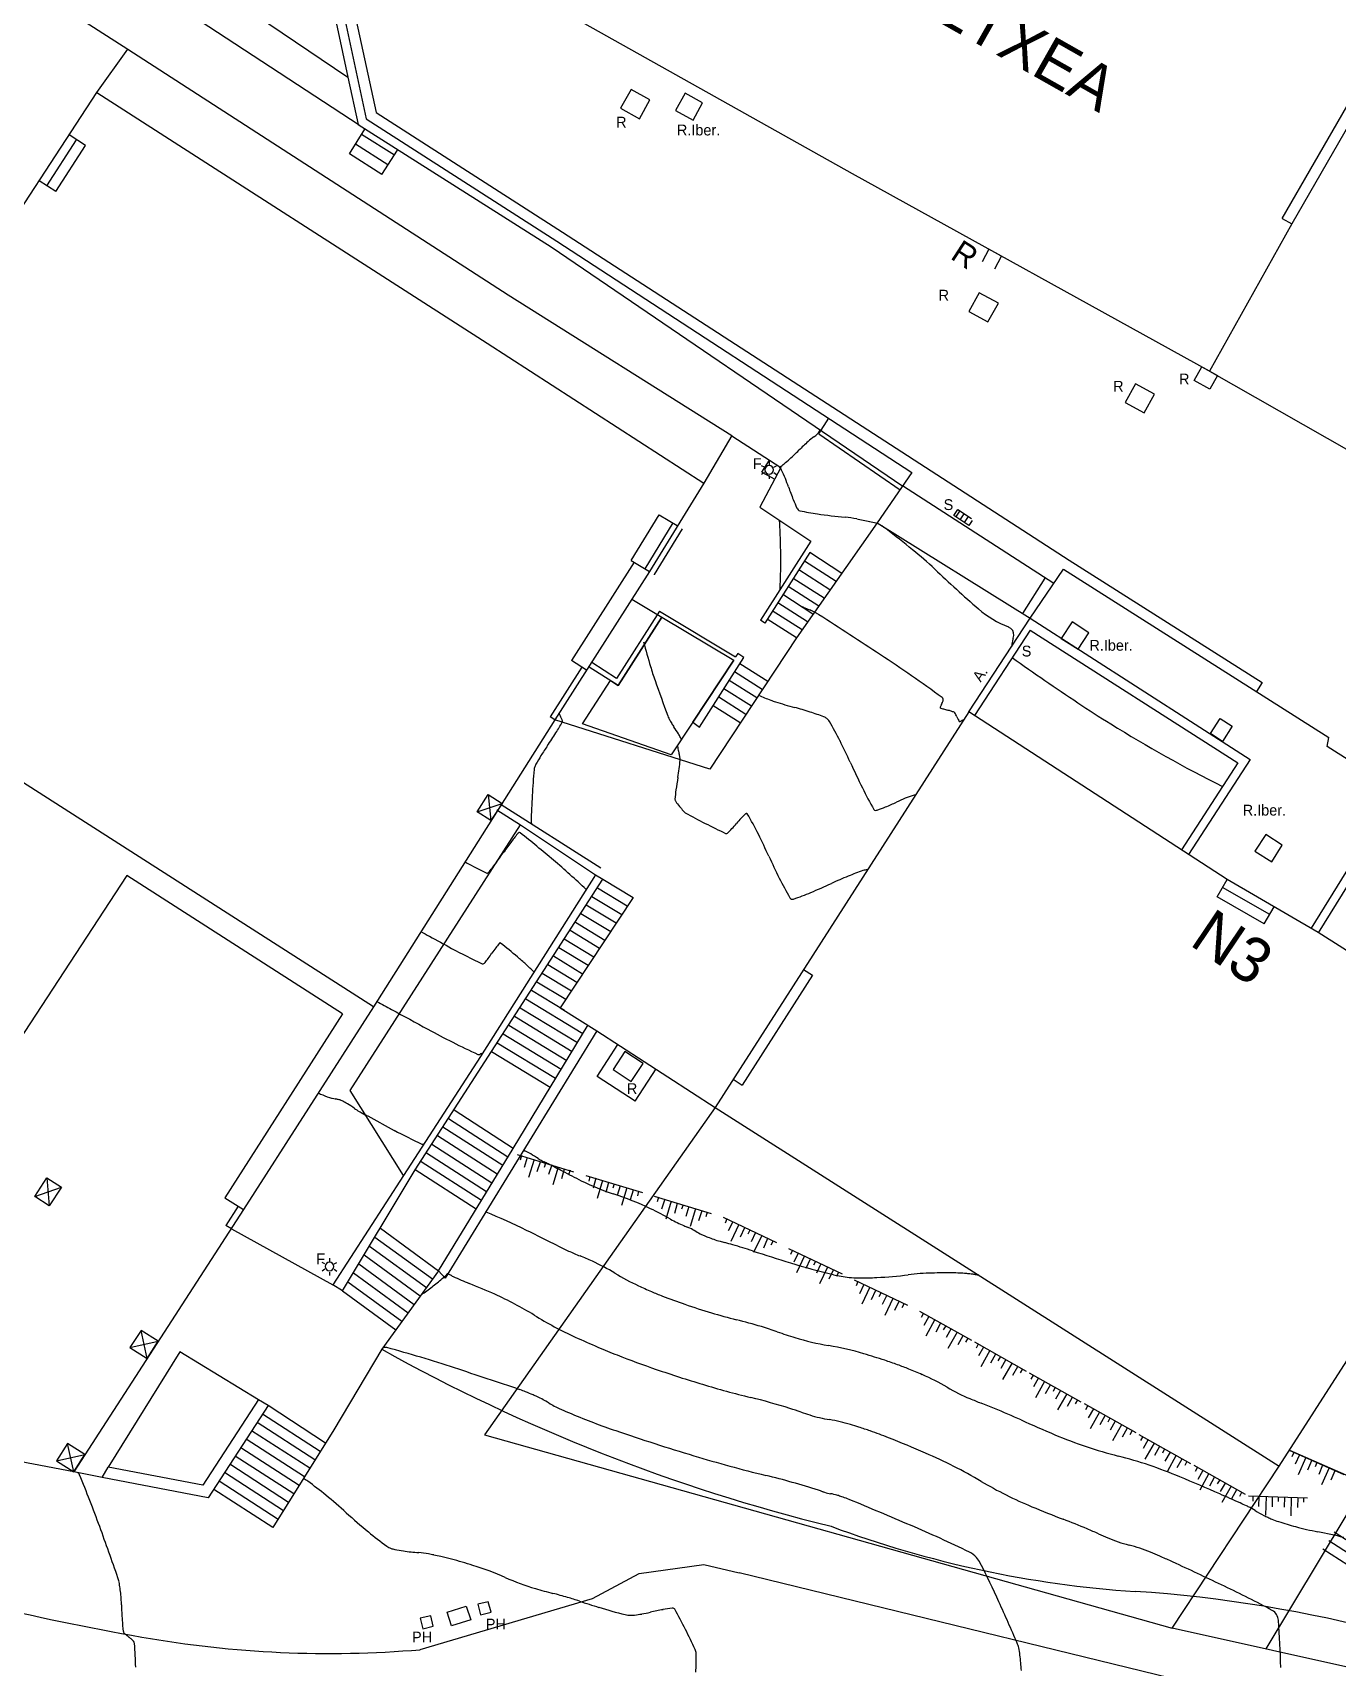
# Model space of a CAD drawing. Extents: x 0 to 560514, y 0 to 4788038.
# Drawn here: x 560227.1 to 560263.35, y 4787840.31 to 4787885.74 of the extents above; entities that cross this region are included whole.
import ezdxf

# ---------------------------------------------------------------- set-up
doc = ezdxf.new("R2010")
doc.units = 0
doc.layers.add('Nivel 7', color=7, linetype='Continuous')

msp = doc.modelspace()

# ---------------------------------------------------------------- linework, layer by layer
at = {"layer": 'Nivel 7'}
for p, q in [((560234.77, 4787889.57), (560235.86, 4787884.5)), ((560235.02, 4787889.63), (560236.37, 4787883.34)), ((560235.31, 4787889.69), (560236.64, 4787883.52)), ((560228.19, 4787888.41), (560236.17, 4787883.17)), ((560230.53, 4787888.1), (560235.86, 4787884.5)), ((560249.88, 4787881.81), (560239.47, 4787887.65)), ((560226.43, 4787887.41), (560229.74, 4787885.28)), ((560228.88, 4787884.07), (560229.74, 4787885.28)), ((560229.74, 4787885.28), (560240.31, 4787878.45)), ((560235.86, 4787884.5), (560236.14, 4787883.18)), ((560243.73, 4787884.16), (560243.43, 4787883.64)), ((560244.25, 4787883.87), (560243.73, 4787884.16)), ((560245.23, 4787884.05), (560244.96, 4787883.57)), ((560245.71, 4787883.79), (560245.23, 4787884.05)), ((560236.64, 4787883.52), (560241.82, 4787880.19)), ((560243.43, 4787883.64), (560243.96, 4787883.34)), ((560243.96, 4787883.34), (560244.25, 4787883.87)), ((560244.96, 4787883.57), (560245.45, 4787883.3)), ((560245.45, 4787883.3), (560245.71, 4787883.79)), ((560261.82, 4787880.57), (560263.61, 4787883.68)), ((560263.87, 4787883.53), (560262.08, 4787880.42)), ((560236.14, 4787883.18), (560241.51, 4787879.78)), ((560236.37, 4787883.34), (560241.66, 4787879.94)), ((560227.49, 4787881.48), (560228.32, 4787882.76)), ((560228.57, 4787882.6), (560228.11, 4787882.9)), ((560235.9, 4787882.37), (560236.33, 4787883.05)), ((560236.97, 4787882.06), (560236.07, 4787882.64)), ((560237.15, 4787882.33), (560236.24, 4787882.91)), ((560227.74, 4787881.32), (560228.57, 4787882.6)), ((560236.8, 4787881.79), (560235.9, 4787882.37)), ((560236.8, 4787881.79), (560237.24, 4787882.47)), ((560259.8, 4787876.33), (560249.88, 4787881.81)), ((560227.74, 4787881.32), (560227.28, 4787881.62)), ((560262.08, 4787880.42), (560259.8, 4787876.33)), ((560261.82, 4787880.57), (560262.08, 4787880.42)), ((560241.66, 4787879.94), (560251.53, 4787873.51)), ((560241.82, 4787880.19), (560255.9, 4787871.08)), ((560241.51, 4787879.78), (560251.28, 4787873.13)), ((560253.67, 4787879.72), (560253.48, 4787879.37)), ((560254.02, 4787879.52), (560253.67, 4787879.72)), ((560253.83, 4787879.17), (560254.02, 4787879.52)), ((560240.31, 4787878.45), (560246.53, 4787874.54)), ((560253.4, 4787878.51), (560253.11, 4787877.99)), ((560253.93, 4787878.22), (560253.4, 4787878.51)), ((560253.64, 4787877.7), (560253.93, 4787878.22)), ((560253.11, 4787877.99), (560253.64, 4787877.7)), ((560259.37, 4787876.07), (560259.58, 4787876.45)), ((560259.58, 4787876.45), (560260.02, 4787876.21)), ((560259.8, 4787876.33), (560268.8, 4787871.2)), ((560257.74, 4787875.98), (560257.45, 4787875.46)), ((560258.27, 4787875.69), (560257.74, 4787875.98)), ((560259.81, 4787875.83), (560259.37, 4787876.07)), ((560260.02, 4787876.21), (560259.81, 4787875.83)), ((560257.45, 4787875.46), (560257.98, 4787875.17)), ((560257.98, 4787875.17), (560258.27, 4787875.69)), ((560248.94, 4787874.59), (560249.22, 4787875.02)), ((560246.53, 4787874.54), (560245.75, 4787873.22)), ((560246.53, 4787874.53), (560247.89, 4787873.65)), ((560248.94, 4787874.59), (560251.2, 4787873.03)), ((560247.89, 4787873.65), (560247.3, 4787872.55)), ((560247.43, 4787873.66), (560247.35, 4787873.7)), ((560247.36, 4787873.52), (560247.57, 4787873.86)), ((560247.36, 4787873.52), (560247.72, 4787873.33)), ((560247.56, 4787873.82), (560247.56, 4787873.73)), ((560247.69, 4787873.66), (560247.77, 4787873.7)), ((560247.43, 4787873.51), (560247.35, 4787873.46)), ((560247.56, 4787873.43), (560247.56, 4787873.34)), ((560247.69, 4787873.51), (560247.77, 4787873.46)), ((560251.53, 4787873.51), (560250.56, 4787872.11)), ((560255.47, 4787870.43), (560251.27, 4787873.14)), ((560243.73, 4787871.07), (560244.51, 4787872.34)), ((560244.51, 4787872.34), (560245.01, 4787872.04)), ((560247.3, 4787872.55), (560248.72, 4787871.6)), ((560252.69, 4787872.32), (560252.8, 4787872.48)), ((560253.11, 4787872.04), (560252.69, 4787872.32)), ((560252.75, 4787872.27), (560252.86, 4787872.44)), ((560252.8, 4787872.48), (560253.18, 4787872.23)), ((560252.87, 4787872.2), (560252.98, 4787872.36)), ((560252.99, 4787872.12), (560253.1, 4787872.29)), ((560253.2, 4787872.18), (560253.11, 4787872.04)), ((560245.15, 4787871.95), (560244.37, 4787870.68)), ((560250.56, 4787872.11), (560248.32, 4787868.92)), ((560250.53, 4787872.1), (560250.54, 4787872.1)), ((560250.54, 4787872.1), (560250.54, 4787872.1)), ((560250.57, 4787872.11), (560250.56, 4787872.11)), ((560250.56, 4787872.11), (560254.81, 4787869.46)), ((560248.72, 4787871.6), (560247.32, 4787869.41)), ((560248.69, 4787871.29), (560247.44, 4787869.33)), ((560249.58, 4787870.71), (560248.69, 4787871.29)), ((560243.81, 4787871.02), (560242.07, 4787868.29)), ((560243.73, 4787871.07), (560244.24, 4787870.76)), ((560243.86, 4787871), (560243.86, 4787871)), ((560243.86, 4787871), (560243.86, 4787871)), ((560243.86, 4787871), (560243.86, 4787871)), ((560243.86, 4787871), (560243.86, 4787871)), ((560243.86, 4787871), (560243.86, 4787871)), ((560243.86, 4787871), (560243.86, 4787871)), ((560243.86, 4787871), (560243.86, 4787871)), ((560243.86, 4787871), (560243.86, 4787871)), ((560243.86, 4787871), (560243.86, 4787871)), ((560243.86, 4787871), (560243.86, 4787871)), ((560249.25, 4787870.25), (560248.39, 4787870.81)), ((560249.42, 4787870.48), (560248.54, 4787871.05)), ((560254.81, 4787869.46), (560255.74, 4787870.83)), ((560255.74, 4787870.83), (560263.11, 4787866.15)), ((560255.9, 4787871.08), (560261.26, 4787867.68)), ((560244.37, 4787870.68), (560244.37, 4787870.67)), ((560248.94, 4787869.8), (560248.09, 4787870.34)), ((560249.09, 4787870.02), (560248.23, 4787870.57)), ((560255.22, 4787870.58), (560254.6, 4787869.59)), ((560243.75, 4787869.99), (560244.58, 4787869.49)), ((560248.63, 4787869.36), (560247.8, 4787869.89)), ((560248.78, 4787869.58), (560247.94, 4787870.12)), ((560236.57, 4787858.66), (560219.57, 4787869.54)), ((560244.52, 4787869.66), (560243.32, 4787867.79)), ((560244.58, 4787869.49), (560243.37, 4787867.59)), ((560243.37, 4787867.59), (560244.58, 4787869.49)), ((560244.52, 4787869.66), (560246.63, 4787868.39)), ((560244.58, 4787869.49), (560246.58, 4787868.3)), ((560244.58, 4787869.49), (560246.58, 4787868.3)), ((560248.32, 4787868.92), (560247.51, 4787869.44)), ((560248.48, 4787869.14), (560247.65, 4787869.67)), ((560253.11, 4787866.86), (560254.81, 4787869.46)), ((560254.81, 4787869.46), (560260.93, 4787865.54)), ((560247.44, 4787869.33), (560247.32, 4787869.41)), ((560254.81, 4787869.13), (560253.27, 4787866.76)), ((560254.81, 4787869.13), (560260.58, 4787865.44)), ((560255.98, 4787869.36), (560255.68, 4787868.9)), ((560256.44, 4787869.06), (560255.98, 4787869.36)), ((560256.15, 4787868.6), (560256.44, 4787869.06)), ((560248.32, 4787868.92), (560245.91, 4787865.27)), ((560255.68, 4787868.9), (560256.15, 4787868.6)), ((560242.36, 4787868.1), (560241.48, 4787866.72)), ((560242.49, 4787868.02), (560242.07, 4787868.29)), ((560243.37, 4787867.59), (560242.56, 4787868.1)), ((560243.32, 4787867.79), (560242.64, 4787868.23)), ((560245.44, 4787866.57), (560246.58, 4787868.3)), ((560246.58, 4787868.3), (560245.44, 4787866.57)), ((560245.63, 4787866.44), (560246.86, 4787868.37)), ((560246.69, 4787868.48), (560246.63, 4787868.39)), ((560246.86, 4787868.37), (560246.69, 4787868.48)), ((560247.53, 4787867.7), (560246.75, 4787868.2)), ((560242.38, 4787866.53), (560243.15, 4787867.73)), ((560243.15, 4787867.73), (560243.37, 4787867.59)), ((560247.22, 4787867.25), (560246.45, 4787867.73)), ((560247.37, 4787867.48), (560246.6, 4787867.97)), ((560261.26, 4787867.68), (560261.1, 4787867.43)), ((560246.91, 4787866.79), (560246.16, 4787867.27)), ((560247.07, 4787867.02), (560246.3, 4787867.5)), ((560246.76, 4787866.56), (560246.01, 4787867.03)), ((560245.91, 4787865.27), (560241.61, 4787866.64)), ((560244.84, 4787865.67), (560242.38, 4787866.53)), ((560245.44, 4787866.57), (560244.84, 4787865.67)), ((560245.44, 4787866.57), (560245.63, 4787866.44)), ((560259.82, 4787866.26), (560260.09, 4787866.68)), ((560260.16, 4787866.04), (560259.82, 4787866.26)), ((560260.09, 4787866.68), (560260.43, 4787866.46)), ((560260.43, 4787866.46), (560260.16, 4787866.04)), ((560263.07, 4787865.9), (560263.11, 4787866.15)), ((560271.02, 4787860.8), (560263.07, 4787865.9)), ((560260.58, 4787865.44), (560259.02, 4787863.03)), ((560260.93, 4787865.54), (560259.21, 4787862.9)), ((560239.76, 4787864.56), (560240.14, 4787864.31)), ((560240, 4787864.14), (560240.65, 4787863.72)), ((560240.12, 4787864.29), (560242.89, 4787862.53)), ((560235.92, 4787856.34), (560240.65, 4787863.72)), ((560240.65, 4787863.72), (560242.74, 4787862.33)), ((560261.36, 4787863.45), (560261.06, 4787862.99)), ((560261.82, 4787863.16), (560261.36, 4787863.45)), ((560261.53, 4787862.69), (560261.82, 4787863.16)), ((560264.19, 4787863.38), (560262.62, 4787860.85)), ((560261.06, 4787862.99), (560261.53, 4787862.69)), ((560264.27, 4787863.06), (560262.82, 4787860.72)), ((560242.74, 4787862.33), (560239.54, 4787857.28)), ((560239.85, 4787857.42), (560242.94, 4787862.21)), ((560242.74, 4787862.33), (560242.94, 4787862.21)), ((560242.94, 4787862.21), (560243.78, 4787861.7)), ((560260.01, 4787861.72), (560260.29, 4787862.2)), ((560242.64, 4787861.73), (560243.47, 4787861.23)), ((560242.79, 4787861.97), (560243.62, 4787861.47)), ((560261.32, 4787860.97), (560260.01, 4787861.72)), ((560261.47, 4787861.23), (560260.16, 4787861.98)), ((560243.78, 4787861.7), (560241.76, 4787858.64)), ((560242.33, 4787861.26), (560243.16, 4787860.76)), ((560242.48, 4787861.5), (560243.31, 4787861)), ((560261.32, 4787860.97), (560261.59, 4787861.44)), ((560242.18, 4787861.02), (560243, 4787860.52)), ((560241.87, 4787860.55), (560242.69, 4787860.05)), ((560242.03, 4787860.79), (560242.85, 4787860.29)), ((560241.57, 4787860.08), (560242.38, 4787859.58)), ((560241.72, 4787860.31), (560242.53, 4787859.82)), ((560241.26, 4787859.6), (560242.07, 4787859.11)), ((560241.41, 4787859.84), (560242.22, 4787859.35)), ((560248.77, 4787859.54), (560246.81, 4787856.49)), ((560248.52, 4787859.7), (560248.77, 4787859.54)), ((560240.96, 4787859.13), (560241.88, 4787858.57)), ((560241.11, 4787859.36), (560241.91, 4787858.88)), ((560240.64, 4787858.64), (560242.24, 4787857.67)), ((560240.8, 4787858.89), (560242.39, 4787857.92)), ((560241.76, 4787858.64), (560242.77, 4787858)), ((560235.71, 4787858.47), (560232.44, 4787853.36)), ((560240.33, 4787858.15), (560241.94, 4787857.17)), ((560240.45, 4787854.73), (560242.53, 4787858.16)), ((560240.49, 4787858.4), (560242.09, 4787857.42)), ((560242.77, 4787858), (560238.56, 4787851.12)), ((560240.01, 4787857.66), (560241.63, 4787856.68)), ((560240.17, 4787857.91), (560241.78, 4787856.93)), ((560242.77, 4787858), (560246.06, 4787855.87)), ((560242.78, 4787856.73), (560243.36, 4787857.62)), ((560239.54, 4787857.28), (560237.4, 4787853.98)), ((560237.73, 4787854.13), (560239.85, 4787857.42)), ((560239.85, 4787857.42), (560241.48, 4787856.43)), ((560243.55, 4787857.42), (560243.23, 4787856.92)), ((560244.06, 4787857.09), (560243.55, 4787857.42)), ((560243.84, 4787856.04), (560242.78, 4787856.73)), ((560243.23, 4787856.92), (560243.73, 4787856.59)), ((560243.73, 4787856.59), (560244.06, 4787857.09)), ((560243.84, 4787856.04), (560244.42, 4787856.94)), ((560237.4, 4787853.98), (560235.92, 4787856.34)), ((560246.56, 4787856.65), (560246.81, 4787856.49)), ((560246.06, 4787855.87), (560239.65, 4787846.77)), ((560236.23, 4787855.73), (560236.34, 4787855.66)), ((560236.41, 4787855.63), (560237.14, 4787855.23)), ((560240.3, 4787854.49), (560238.65, 4787855.55)), ((560240.45, 4787854.73), (560238.81, 4787855.79)), ((560240.01, 4787854.01), (560238.35, 4787855.08)), ((560240.16, 4787854.25), (560238.5, 4787855.32)), ((560239.71, 4787853.52), (560238.04, 4787854.6)), ((560239.86, 4787853.76), (560238.19, 4787854.84)), ((560238.38, 4787851.33), (560240.45, 4787854.73)), ((560240.56, 4787854.56), (560242.13, 4787854.08)), ((560240.68, 4787854.53), (560240.64, 4787854.4)), ((560240.84, 4787854.48), (560240.76, 4787854.2)), ((560235.71, 4787850.77), (560237.73, 4787854.13)), ((560239.42, 4787853.04), (560237.73, 4787854.13)), ((560239.57, 4787853.28), (560237.89, 4787854.36)), ((560241.03, 4787854.42), (560240.88, 4787853.92)), ((560241.12, 4787854.09), (560241.21, 4787854.36)), ((560241.35, 4787854.32), (560241.31, 4787854.2)), ((560241.52, 4787854.27), (560241.43, 4787854)), ((560241.7, 4787854.21), (560241.55, 4787853.72)), ((560241.8, 4787853.89), (560241.88, 4787854.16)), ((560242.03, 4787854.12), (560241.99, 4787853.99)), ((560227.49, 4787853.91), (560227.9, 4787853.65)), ((560237.4, 4787853.98), (560235.44, 4787850.94)), ((560242.47, 4787853.98), (560244.04, 4787853.5)), ((560242.58, 4787853.95), (560242.55, 4787853.82)), ((560242.75, 4787853.9), (560242.67, 4787853.62)), ((560242.93, 4787853.84), (560242.78, 4787853.34)), ((560243.03, 4787853.51), (560243.11, 4787853.79)), ((560243.26, 4787853.74), (560243.22, 4787853.62)), ((560243.42, 4787853.69), (560243.34, 4787853.42)), ((560243.61, 4787853.63), (560243.46, 4787853.14)), ((560243.71, 4787853.31), (560243.79, 4787853.58)), ((560243.93, 4787853.54), (560243.9, 4787853.41)), ((560232.44, 4787853.36), (560232.44, 4787853.36)), ((560232.44, 4787853.36), (560232.96, 4787853.03)), ((560232.81, 4787853.12), (560232.47, 4787852.59)), ((560244.37, 4787853.4), (560245.95, 4787852.92)), ((560244.49, 4787853.37), (560244.45, 4787853.24)), ((560244.66, 4787853.32), (560244.57, 4787853.04)), ((560244.84, 4787853.26), (560244.69, 4787852.76)), ((560244.94, 4787852.93), (560245.02, 4787853.21)), ((560245.17, 4787853.16), (560245.13, 4787853.04)), ((560245.33, 4787853.11), (560245.25, 4787852.84)), ((560245.52, 4787853.05), (560245.37, 4787852.56)), ((560245.61, 4787852.73), (560245.7, 4787853)), ((560245.84, 4787852.96), (560245.8, 4787852.83)), ((560246.28, 4787852.82), (560247.77, 4787852.11)), ((560246.39, 4787852.77), (560246.34, 4787852.65)), ((560246.55, 4787852.69), (560246.42, 4787852.44)), ((560232.62, 4787852.49), (560232.47, 4787852.59)), ((560232.62, 4787852.49), (560235.44, 4787850.94)), ((560236.61, 4787852.26), (560238.21, 4787851.1)), ((560236.76, 4787852.51), (560238.38, 4787851.33)), ((560246.72, 4787852.61), (560246.5, 4787852.14)), ((560246.77, 4787852.27), (560246.89, 4787852.53)), ((560247.03, 4787852.46), (560246.97, 4787852.35)), ((560247.18, 4787852.39), (560247.06, 4787852.13)), ((560247.36, 4787852.31), (560247.13, 4787851.84)), ((560247.41, 4787851.97), (560247.53, 4787852.23)), ((560236.31, 4787851.77), (560237.87, 4787850.63)), ((560236.46, 4787852.01), (560238.04, 4787850.86)), ((560247.67, 4787852.16), (560247.61, 4787852.04)), ((560248.1, 4787851.95), (560249.59, 4787851.24)), ((560248.21, 4787851.9), (560248.16, 4787851.78)), ((560248.37, 4787851.82), (560248.25, 4787851.57)), ((560248.54, 4787851.74), (560248.32, 4787851.27)), ((560235.22, 4787851.52), (560235.14, 4787851.56)), ((560235.22, 4787851.37), (560235.14, 4787851.32)), ((560235.35, 4787851.68), (560235.35, 4787851.59)), ((560235.35, 4787851.29), (560235.35, 4787851.2)), ((560235.48, 4787851.52), (560235.55, 4787851.56)), ((560235.48, 4787851.37), (560235.55, 4787851.32)), ((560236.01, 4787851.27), (560237.53, 4787850.16)), ((560236.16, 4787851.52), (560237.7, 4787850.39)), ((560238.38, 4787851.33), (560236.8, 4787849.15)), ((560238.56, 4787851.12), (560238.38, 4787851.33)), ((560248.59, 4787851.4), (560248.71, 4787851.66)), ((560248.85, 4787851.59), (560248.79, 4787851.48)), ((560249, 4787851.52), (560248.88, 4787851.26)), ((560249.18, 4787851.43), (560248.96, 4787850.97)), ((560249.23, 4787851.1), (560249.35, 4787851.35)), ((560249.49, 4787851.29), (560249.43, 4787851.17)), ((560235.71, 4787850.77), (560235.44, 4787850.94)), ((560235.86, 4787851.02), (560237.36, 4787849.93)), ((560249.92, 4787851.08), (560251.41, 4787850.37)), ((560250.03, 4787851.03), (560249.98, 4787850.91)), ((560250.19, 4787850.95), (560250.07, 4787850.69)), ((560250.36, 4787850.87), (560250.14, 4787850.4)), ((560235.71, 4787850.77), (560237.19, 4787849.69)), ((560250.41, 4787850.53), (560250.53, 4787850.79)), ((560250.67, 4787850.72), (560250.61, 4787850.6)), ((560250.83, 4787850.65), (560250.7, 4787850.39)), ((560251, 4787850.56), (560250.78, 4787850.09)), ((560251.05, 4787850.23), (560251.17, 4787850.48)), ((560251.31, 4787850.42), (560251.25, 4787850.3)), ((560251.74, 4787850.21), (560253.18, 4787849.4)), ((560251.85, 4787850.15), (560251.79, 4787850.03)), ((560252, 4787850.06), (560251.86, 4787849.81)), ((560252.17, 4787849.97), (560251.92, 4787849.51)), ((560230.11, 4787849.67), (560229.8, 4787849.2)), ((560230.28, 4787848.89), (560230.11, 4787849.67)), ((560230.59, 4787849.37), (560230.11, 4787849.67)), ((560252.2, 4787849.63), (560252.33, 4787849.88)), ((560252.47, 4787849.8), (560252.4, 4787849.69)), ((560252.62, 4787849.72), (560252.48, 4787849.47)), ((560252.79, 4787849.62), (560252.53, 4787849.17)), ((560252.81, 4787849.28), (560252.95, 4787849.53)), ((560253.08, 4787849.46), (560253.02, 4787849.34)), ((560231.19, 4787849.08), (560229.2, 4787845.87)), ((560229.8, 4787849.2), (560230.59, 4787849.37)), ((560229.8, 4787849.2), (560230.28, 4787848.89)), ((560230.28, 4787848.89), (560230.59, 4787849.37)), ((560233.37, 4787847.74), (560231.19, 4787849.08)), ((560236.8, 4787849.15), (560235.47, 4787846.91)), ((560253.27, 4787849.35), (560254.7, 4787848.54)), ((560253.37, 4787849.29), (560253.31, 4787849.18)), ((560253.52, 4787849.21), (560253.38, 4787848.96)), ((560253.69, 4787849.11), (560253.44, 4787848.66)), ((560253.72, 4787848.77), (560253.86, 4787849.02)), ((560253.99, 4787848.95), (560253.92, 4787848.83)), ((560254.14, 4787848.86), (560254, 4787848.61)), ((560254.31, 4787848.77), (560254.05, 4787848.31)), ((560254.33, 4787848.43), (560254.47, 4787848.67)), ((560254.6, 4787848.6), (560254.54, 4787848.49)), ((560254.79, 4787848.49), (560256.22, 4787847.69)), ((560254.9, 4787848.43), (560254.83, 4787848.32)), ((560255.05, 4787848.35), (560254.91, 4787848.1)), ((560255.21, 4787848.25), (560254.96, 4787847.8)), ((560255.24, 4787847.92), (560255.38, 4787848.16)), ((560255.51, 4787848.09), (560255.45, 4787847.97)), ((560233.37, 4787847.75), (560231.83, 4787845.37)), ((560233.64, 4787847.58), (560233.37, 4787847.74)), ((560255.66, 4787848), (560255.52, 4787847.76)), ((560255.83, 4787847.91), (560255.57, 4787847.46)), ((560255.85, 4787847.57), (560255.99, 4787847.82)), ((560256.13, 4787847.74), (560256.06, 4787847.63)), ((560256.31, 4787847.64), (560257.75, 4787846.83)), ((560233.64, 4787847.58), (560231.98, 4787845.02)), ((560235.09, 4787846.31), (560233.49, 4787847.34)), ((560235.24, 4787846.54), (560233.64, 4787847.58)), ((560256.42, 4787847.58), (560256.35, 4787847.46)), ((560256.57, 4787847.49), (560256.43, 4787847.24)), ((560256.74, 4787847.4), (560256.48, 4787846.94)), ((560256.76, 4787847.06), (560256.9, 4787847.31)), ((560257.03, 4787847.23), (560256.97, 4787847.12)), ((560261.37, 4787840.82), (560265.31, 4787847.38)), ((560234.8, 4787845.84), (560233.18, 4787846.88)), ((560234.94, 4787846.07), (560233.34, 4787847.11)), ((560235.47, 4787846.91), (560233.77, 4787844.19)), ((560239.65, 4787846.77), (560258.76, 4787841.4)), ((560257.18, 4787847.15), (560257.04, 4787846.9)), ((560257.35, 4787847.05), (560257.1, 4787846.6)), ((560257.38, 4787846.71), (560257.52, 4787846.96)), ((560257.65, 4787846.89), (560257.58, 4787846.77)), ((560257.83, 4787846.78), (560259.27, 4787845.97)), ((560257.94, 4787846.72), (560257.88, 4787846.61)), ((560228.07, 4787846.53), (560227.76, 4787846.05)), ((560228.24, 4787845.74), (560228.07, 4787846.53)), ((560228.55, 4787846.22), (560228.07, 4787846.53)), ((560234.5, 4787845.36), (560232.88, 4787846.41)), ((560234.65, 4787845.6), (560233.03, 4787846.65)), ((560258.09, 4787846.64), (560257.95, 4787846.39)), ((560258.26, 4787846.54), (560258, 4787846.09)), ((560258.28, 4787846.2), (560258.42, 4787846.45)), ((560258.55, 4787846.38), (560258.49, 4787846.26)), ((560258.7, 4787846.29), (560258.56, 4787846.04)), ((560262.03, 4787846.33), (560263.53, 4787845.67)), ((560262.14, 4787846.28), (560262.08, 4787846.16)), ((560227.76, 4787846.05), (560228.55, 4787846.22)), ((560227.76, 4787846.05), (560228.24, 4787845.74)), ((560228.24, 4787845.74), (560228.55, 4787846.22)), ((560229.03, 4787845.58), (560229.2, 4787845.87)), ((560231.83, 4787845.37), (560229.2, 4787845.87)), ((560234.21, 4787844.89), (560232.58, 4787845.95)), ((560234.36, 4787845.13), (560232.73, 4787846.18)), ((560258.87, 4787846.2), (560258.62, 4787845.74)), ((560258.76, 4787841.4), (560261.73, 4787845.9)), ((560258.9, 4787845.86), (560259.04, 4787846.1)), ((560259.17, 4787846.03), (560259.11, 4787845.92)), ((560259.36, 4787845.93), (560260.79, 4787845.12)), ((560259.46, 4787845.87), (560259.4, 4787845.75)), ((560262.3, 4787846.21), (560262.18, 4787845.95)), ((560262.47, 4787846.14), (560262.26, 4787845.66)), ((560262.53, 4787845.8), (560262.64, 4787846.06)), ((560262.78, 4787846), (560262.73, 4787845.88)), ((560262.94, 4787845.93), (560262.83, 4787845.67)), ((560263.12, 4787845.85), (560262.91, 4787845.38)), ((560229.03, 4787845.58), (560228.24, 4787845.74)), ((560231.98, 4787845.02), (560229.03, 4787845.58)), ((560233.92, 4787844.42), (560232.28, 4787845.48)), ((560234.07, 4787844.66), (560232.43, 4787845.72)), ((560234.62, 4787845.55), (560234.62, 4787845.55)), ((560259.61, 4787845.78), (560259.47, 4787845.53)), ((560259.78, 4787845.69), (560259.53, 4787845.23)), ((560259.81, 4787845.35), (560259.94, 4787845.59)), ((560260.08, 4787845.52), (560260.01, 4787845.41)), ((560260.23, 4787845.43), (560260.09, 4787845.19)), ((560263.18, 4787845.52), (560263.29, 4787845.78)), ((560233.77, 4787844.19), (560232.13, 4787845.25)), ((560260.4, 4787845.34), (560260.14, 4787844.89)), ((560260.42, 4787845), (560260.56, 4787845.25)), ((560260.69, 4787845.17), (560260.63, 4787845.06)), ((560260.88, 4787845.07), (560262.52, 4787845.02)), ((560261, 4787845.07), (560261, 4787844.93)), ((560261.17, 4787845.06), (560261.16, 4787844.78)), ((560261.37, 4787845.06), (560261.35, 4787844.54)), ((560261.55, 4787844.77), (560261.55, 4787845.05)), ((560261.7, 4787845.05), (560261.7, 4787844.92)), ((560261.88, 4787845.04), (560261.87, 4787844.76)), ((560262.07, 4787845.04), (560262.06, 4787844.52)), ((560262.25, 4787844.75), (560262.26, 4787845.03)), ((560262.41, 4787845.03), (560262.41, 4787844.9)), ((560264.93, 4787842.98), (560263.26, 4787844.06)), ((560264.64, 4787842.5), (560262.95, 4787843.59)), ((560264.79, 4787842.74), (560263.11, 4787843.82)), ((560243.95, 4787842.92), (560245.75, 4787843.17)), ((560245.75, 4787843.17), (560246.73, 4787842.93)), ((560242.65, 4787842.22), (560243.95, 4787842.92)), ((560319.69, 4787825.15), (560246.73, 4787842.93)), ((560237.87, 4787840.8), (560242.65, 4787842.22)), ((560238.16, 4787841.74), (560237.87, 4787841.67)), ((560238.23, 4787841.45), (560238.16, 4787841.74)), ((560238.62, 4787841.84), (560239.14, 4787842.01)), ((560238.74, 4787841.46), (560238.62, 4787841.84)), ((560239.14, 4787842.01), (560239.27, 4787841.63)), ((560239.76, 4787842.13), (560239.47, 4787842.06)), ((560239.47, 4787842.06), (560239.54, 4787841.77)), ((560239.54, 4787841.77), (560239.84, 4787841.84)), ((560239.84, 4787841.84), (560239.76, 4787842.13)), ((560237.87, 4787841.67), (560237.94, 4787841.38)), ((560237.94, 4787841.38), (560238.23, 4787841.45)), ((560239.27, 4787841.63), (560238.74, 4787841.46)), ((560302.54, 4787831.61), (560258.76, 4787841.4))]:
    msp.add_line(p, q, dxfattribs=at)
for points in [[(560228.88, 4787884.07), (560239.73, 4787877.11), (560245.75, 4787873.22), (560244.24, 4787870.76), (560241.61, 4787866.64), (560236.57, 4787858.66), (560232.96, 4787853.03), (560228.24, 4787845.74), (560223.56, 4787846.63), (560218.5, 4787849.85), (560210.43, 4787855.1), (560213.67, 4787860.16), (560215.88, 4787863.71), (560219.57, 4787869.54), (560224.3, 4787876.88), (560225.59, 4787879.03), (560228.88, 4787884.07)], [(560244.89, 4787872.11), (560244.11, 4787870.84), (560244.11, 4787870.83)], [(560241.61, 4787866.64), (560241.61, 4787866.64), (560241.48, 4787866.72)], [(560253.11, 4787866.86), (560246.06, 4787855.87), (560253.04, 4787851.43), (560261.73, 4787845.9), (560264.76, 4787850.61), (560268.81, 4787856.92), (560262.82, 4787860.73), (560260.29, 4787862.2), (560253.11, 4787866.86)], [(560239.45, 4787864.08), (560239.76, 4787864.56), (560239.83, 4787863.84), (560239.45, 4787864.08), (560240.14, 4787864.31), (560239.83, 4787863.84)], [(560235.71, 4787858.47), (560229.72, 4787862.31), (560225.12, 4787855.3)], [(560227.16, 4787853.39), (560227.49, 4787853.91), (560227.56, 4787853.13), (560227.16, 4787853.39), (560227.9, 4787853.65), (560227.56, 4787853.13)], [(560271.55, 4787838.74), (560273.62, 4787839.19), (560272.89, 4787841.06), (560268.9, 4787843.32), (560262.03, 4787846.33)]]:
    msp.add_lwpolyline(points, dxfattribs=at)
for centre, radius, start, end in [((560249.447, 4787873.509), 1.181, 122.7973, 132.9472), ((560248.515, 4787874.954), 0.538, 302.7977, 317.8635), ((560248.705, 4787874.782), 0.282, 317.8632, 344.1535), ((560238.764, 4787883.961), 13.757, 312.9411, 314.3955), ((560258.093, 4787864.219), 13.872, 132.9473, 134.3957), ((560247.563, 4787873.584), 0.12, 89.9882, 269.9882), ((560247.563, 4787873.584), 0.12, 269.9882, 89.9882), ((560247.649, 4787873.44), 0.295, 42.9629, 44.6797), ((560247.133, 4787874.803), 1.347, 302.8446, 308.8617), ((560247.806, 4787873.761), 0.106, 302.6476, 302.7512), ((560247.782, 4787873.563), 0.114, 40.207, 42.9699), ((560247.498, 4787873.323), 0.486, 39.5403, 40.2124), ((560247.013, 4787872.923), 1.114, 39.0815, 39.5254), ((560247.701, 4787873.482), 0.228, 25.4609, 39.0892), ((560243.213, 4787871.345), 5.199, 22.6153, 25.4605), ((560246.14, 4787876.034), 2.929, 308.8617, 312.941), ((560243.991, 4787871.669), 4.356, 19.3683, 22.6152), ((560257.705, 4787876.49), 10.181, 199.3683, 201.4919), ((560251.691, 4787874.122), 3.717, 201.492, 205.4595), ((560247.609, 4787872.114), 0.248, 2.2178, 15.5248), ((560248.491, 4787872.599), 0.173, 205.4589, 223.9056), ((560248.439, 4787872.548), 0.101, 223.9057, 257.7889), ((560249.926, 4787879.422), 7.133, 257.7894, 261.7571), ((560251.147, 4787887.852), 15.651, 261.7569, 264.5915), ((560249.41, 4787869.498), 2.785, 77.8684, 84.5916), ((560193.243, 4787608.21), 270.041, 77.79013, 77.86828), ((560186.957, 4787869.766), 60.946, 1.37056, 2.21739), ((560236.388, 4787807.596), 66.041, 77.63241, 77.79032), ((560250.532, 4787872.083), 0.0205, 74.1942, 77.6198), ((560250.515, 4787872.025), 0.0813, 72.4821, 74.2005), ((560250.532, 4787872.05), 0.0681, 62.0987, 63.8171), ((560250.554, 4787872.092), 0.0206, 58.9537, 62.0752), ((560250.555, 4787872.093), 0.0188, 58.3081, 58.6223), ((560249.049, 4787869.618), 2.916, 52.8687, 58.6316), ((560232.829, 4787848.195), 29.787, 51.0662, 52.8687), ((560245.006, 4787863.268), 10.41, 46.5662, 51.0664), ((560228.676, 4787871.249), 19.214, 357.0639, 358.7823), ((560239.418, 4787871.021), 8.47, 358.7824, 1.3707), ((560281.051, 4787901.339), 42.018, 226.5662, 228.8057), ((560249.739, 4787872.017), 2.557, 240.5712, 242.1722), ((560248.726, 4787870.098), 0.387, 242.173, 246.2908), ((560250.011, 4787873.023), 3.581, 246.2897, 248.4538), ((560248.407, 4787868.961), 0.786, 63.8347, 68.4538), ((560248.518, 4787869.187), 0.534, 62.172, 63.834), ((560241.461, 4787855.818), 15.651, 61.8661, 62.173), ((560248.148, 4787868.324), 1.469, 57.0895, 61.8662), ((560028.139, 4787528.38), 406.397, 56.80222, 57.08938), ((560255.177, 4787871.778), 2.732, 228.8057, 249.4188), ((560254.139, 4787869.013), 0.22, 351.271, 69.4189), ((560253.879, 4787869.053), 0.483, 342.7286, 351.2706), ((560266.928, 4787874.86), 23.643, 194.8409, 196.5593), ((560254.558, 4787868.634), 0.268, 169.9932, 173.1896), ((560279.268, 4787864.273), 25.36, 169.6624, 169.9911), ((560255.04, 4787868.692), 0.733, 162.7291, 169.663), ((560251.731, 4787870.342), 7.789, 196.5593, 199.5534), ((560229.863, 4787836.672), 37.972, 53.6542, 56.8023), ((560301.453, 4787935.043), 81.656, 234.73822, 236.29321), ((560372.731, 4787913.316), 136.194, 199.55329, 199.99446), ((560252.294, 4787879.225), 12.92, 247.1161, 248.7172), ((560248.314, 4787869.007), 1.954, 248.717, 252.8347), ((560252.321, 4787867.194), 0.0788, 339.5074, 53.6537), ((560251.354, 4787867.555), 1.111, 337.6827, 339.5079), ((560239.915, 4787865.968), 2.002, 25.2665, 25.2922), ((560237.391, 4787864.774), 4.795, 25.0263, 25.2949), ((560166.755, 4787831.796), 82.749, 24.96177, 25.0264), ((560240.499, 4787866.123), 1.407, 21.591, 24.9616), ((560245.257, 4787866.934), 0.544, 199.9945, 206.9776), ((560253.825, 4787886.849), 20.628, 252.8349, 254.3647), ((560244.504, 4787853.544), 13.957, 72.5049, 74.3646), ((560246.859, 4787861.014), 6.125, 68.7181, 72.5048), ((560248.951, 4787866.385), 0.361, 53.0766, 68.7181), ((560252.325, 4787866.981), 0.0161, 157.6795, 183.3537), ((560252.315, 4787866.981), 0.00627, 183.3519, 248.7128), ((560252.88, 4787866.753), 0.616, 153.5655, 157.683), ((560252.827, 4787868.295), 1.417, 248.7174, 252.8351), ((560254.233, 4787866.081), 2.127, 152.1759, 153.5647), ((560250.521, 4787868.04), 2.071, 332.1745, 333.5821), ((560252.178, 4787867.217), 0.22, 333.5865, 337.6862), ((560253.713, 4787871.164), 4.419, 252.8344, 254.3644), ((560251.716, 4787864.028), 2.991, 72.5051, 74.3649), ((560252.194, 4787865.542), 1.403, 68.7184, 72.5051), ((560252.689, 4787866.814), 0.0378, 45.4804, 68.7173), ((560252.678, 4787866.803), 0.0541, 30.2798, 45.4807), ((560251.976, 4787866.393), 0.867, 26.4938, 30.2804), ((560250.971, 4787865.892), 1.989, 24.625, 26.493), ((560255.412, 4787867.927), 2.895, 204.6262, 206.1745), ((560274.5, 4787894.639), 33.087, 236.2932, 238.1731), ((560231.202, 4787872.909), 12.364, 325.5985, 327.5635), ((560237.392, 4787868.976), 5.031, 327.5634, 331.5088), ((560241.596, 4787866.558), 0.227, 13.1961, 21.5917), ((560241.772, 4787866.599), 0.0471, 331.5084, 13.1948), ((560248.277, 4787868.471), 3.933, 206.9779, 208.4795), ((560246.36, 4787867.431), 1.751, 208.4792, 210.7295), ((560246.344, 4787867.422), 1.733, 210.7295, 214.6152), ((560239.637, 4787862.792), 6.417, 32.5961, 34.6152), ((560249.01, 4787866.464), 0.262, 30.2803, 53.0766), ((560241.136, 4787861.866), 9.38, 26.4936, 30.2802), ((560253.656, 4787867.064), 0.939, 206.1733, 210.2787), ((560252.849, 4787866.594), 0.00512, 210.2822, 268.2967), ((560252.85, 4787866.603), 0.014, 268.2951, 288.7813), ((560252.743, 4787866.915), 0.344, 288.7802, 292.8858), ((560252.413, 4787867.697), 1.192, 292.8853, 294.4508), ((560253.234, 4787865.892), 0.79, 112.5282, 114.4517), ((560253.065, 4787866.3), 0.348, 108.7798, 112.5266), ((560252.963, 4787866.6), 0.0314, 96.2724, 108.7816), ((560277.973, 4787900.236), 39.674, 238.1734, 243.3184), ((560247.652, 4787861.646), 7.572, 145.5986, 148.1095), ((560246.811, 4787866.111), 1.803, 185.6485, 189.9477), ((560245.304, 4787865.846), 0.273, 189.7869, 193.9046), ((560244.479, 4787865.888), 0.669, 28.4778, 32.5956), ((560241.18, 4787864.098), 4.423, 26.8773, 28.4783), ((560231.567, 4787857.097), 20.072, 24.6254, 26.4935), ((560241.602, 4787865.122), 0.592, 151.5084, 161.1037), ((560245.222, 4787863.158), 4.71, 148.1094, 151.5079), ((560247.673, 4787866.433), 2.713, 193.9029, 195.7618), ((560244.15, 4787865.438), 0.947, 12.6163, 15.7623), ((560240.294, 4787865.859), 4.806, 353.0816, 355.9107), ((560244.407, 4787865.496), 0.684, 9.7864, 12.616), ((560244.304, 4787865.478), 0.788, 7.1502, 9.7862), ((560244.783, 4787865.538), 0.305, 355.911, 7.151), ((560276.372, 4787877.634), 29.215, 204.6255, 206.1738), ((560277.34, 4787862.307), 36.429, 175.3541, 176.4916), ((560241.263, 4787865.238), 0.233, 161.1035, 175.3543), ((560253.262, 4787863.541), 8.368, 169.705, 172.0893), ((560240.922, 4787865.783), 4.173, 349.7048, 353.0814), ((560258.978, 4787863.433), 18.033, 176.4916, 178.7893), ((560248.859, 4787864.153), 3.923, 172.0891, 175.9095), ((560258.653, 4787868.925), 9.472, 206.1739, 210.2793), ((560254.399, 4787857.095), 7.971, 112.5277, 114.4512), ((560252.691, 4787861.212), 3.514, 108.7812, 112.528), ((560251.662, 4787864.24), 0.316, 96.2712, 108.7804), ((560245.023, 4787864.428), 0.0774, 175.9098, 203.3661), ((560245.071, 4787864.448), 0.129, 203.3656, 216.3395), ((560248.628, 4787867.065), 4.546, 216.3399, 218.5241), ((560250.888, 4787868.864), 7.434, 218.524, 219.7748), ((560245.526, 4787864.4), 0.457, 219.7758, 224.8229), ((560245.291, 4787864.167), 0.126, 224.8207, 241.5568), ((560262.703, 4787896.314), 36.686, 241.5583, 242.5366), ((560248.395, 4787862.437), 2.18, 133.5429, 137.6443), ((560246.984, 4787863.921), 0.132, 116.8346, 133.5433), ((560246.935, 4787864.017), 0.0247, 30.2801, 116.8342), ((560239.126, 4787859.458), 9.067, 26.1786, 30.2803), ((560250.518, 4787864.175), 0.0517, 210.279, 268.2934), ((560250.52, 4787864.264), 0.141, 268.293, 288.7792), ((560249.448, 4787867.418), 3.471, 288.7803, 292.8859), ((560246.119, 4787875.305), 12.033, 292.8858, 294.4513), ((560241.074, 4787863.811), 0.124, 178.7896, 206.7299), ((560241.12, 4787863.833), 0.176, 206.5471, 206.5829), ((560252.609, 4787876.894), 14.799, 242.5366, 244.9933), ((560244.876, 4787865.121), 2.233, 313.5421, 317.6163), ((560240.935, 4787868.718), 7.57, 317.6167, 319.0703), ((560252.601, 4787858.602), 7.872, 137.6445, 139.07), ((560252.341, 4787854.447), 14.839, 143.7023, 145.0932), ((560243.768, 4787860.745), 4.201, 139.5849, 143.7022), ((560240.683, 4787863.372), 0.149, 117.5875, 139.585), ((560240.627, 4787863.477), 0.03, 51.3783, 117.5867), ((560215.768, 4787832.36), 39.858, 49.6626, 51.3789), ((560246.369, 4787863.516), 0.0377, 244.9936, 295.2389), ((560246.338, 4787863.583), 0.112, 295.2387, 313.5422), ((560222.736, 4787851.4), 27.331, 24.768, 26.1786), ((560246.3, 4787875.729), 14.887, 241.1342, 241.3892), ((560282.283, 4787941.696), 90.029, 241.38897, 241.55536), ((560236.266, 4787865.37), 4.591, 319.5842, 323.6804), ((560228.376, 4787871.17), 14.384, 323.6803, 325.093), ((560228.381, 4787847.213), 20.373, 47.9437, 49.6626), ((560272.54, 4787874.379), 27.518, 204.768, 206.1738), ((560242.187, 4787867.679), 5.85, 241.5554, 244.824), ((560239.728, 4787862.446), 0.0675, 244.8241, 275.6087), ((560239.73, 4787862.42), 0.0418, 275.6097, 319.5851), ((560228.374, 4787847.205), 20.383, 46.2254, 47.9438), ((560255.593, 4787866.05), 8.635, 206.1739, 210.2793), ((560255.564, 4787848.298), 15.153, 112.5279, 114.4514), ((560252.318, 4787856.124), 6.68, 108.7809, 112.5278), ((560250.36, 4787861.879), 0.601, 96.2717, 108.7809), ((560245.956, 4787868.386), 7.105, 288.7801, 292.8857), ((560239.824, 4787882.914), 22.873, 292.8858, 294.4513), ((560248.206, 4787861.737), 0.0814, 210.2791, 253.5896), ((560248.211, 4787861.754), 0.0998, 253.5896, 288.7797), ((560257.336, 4787895.852), 40.127, 241.0093, 241.3889), ((560354.303, 4788073.62), 242.621, 241.38898, 241.55537), ((560241.685, 4787859.038), 2.132, 139.5853, 143.7026), ((560240.119, 4787860.371), 0.0756, 117.5866, 139.5841), ((560240.091, 4787860.424), 0.0152, 51.3794, 117.5879), ((560227.478, 4787844.636), 20.223, 49.6625, 51.3788), ((560246.65, 4787874.891), 16.607, 241.5554, 244.8241), ((560239.523, 4787860.021), 0.192, 306.5792, 319.5831), ((560238.2, 4787861.148), 1.93, 319.5841, 323.6803), ((560233.875, 4787864.328), 7.298, 323.6805, 325.0932), ((560246.035, 4787855.843), 7.529, 143.702, 145.0929), ((560233.877, 4787852.172), 10.337, 47.9438, 49.6627), ((560239.607, 4787859.908), 0.0513, 244.8247, 306.5809), ((560233.874, 4787852.168), 10.342, 46.2253, 47.9437), ((560268.366, 4787915.964), 65.354, 240.98104, 241.38898), ((560426.323, 4788205.545), 395.213, 241.38896, 241.55535), ((560251.091, 4787882.062), 27.318, 241.5554, 244.8241), ((560239.496, 4787857.395), 0.0606, 244.8246, 319.3324), ((560238.685, 4787858.091), 1.13, 319.3289, 319.581), ((560239.374, 4787857.485), 0.213, 323.6811, 325.1048), ((560239.542, 4787857.362), 0.00428, 319.5843, 323.6807), ((560239.728, 4787857.238), 0.219, 143.7005, 145.0804), ((560239.601, 4787857.331), 0.0621, 139.5865, 143.7038), ((560239.556, 4787857.37), 0.0022, 117.6184, 139.6159), ((560239.555, 4787857.371), 0.000443, 51.3264, 117.5349), ((560239.187, 4787856.912), 0.589, 49.6635, 51.3798), ((560239.374, 4787857.131), 0.301, 47.9385, 49.6574), ((560239.374, 4787857.131), 0.301, 46.2267, 47.9451), ((560241.684, 4787870.973), 16.139, 245.6742, 245.9146), ((560235.998, 4787858.255), 2.208, 245.9154, 252.7538), ((560236.591, 4787860.165), 4.208, 252.7534, 253.5853), ((560235.584, 4787856.744), 0.642, 253.5858, 255.7158), ((560235.649, 4787857.002), 0.908, 255.7152, 260.7942), ((560235.323, 4787854.991), 1.129, 76.2412, 80.7945), ((560235.34, 4787855.059), 1.059, 73.5874, 76.2423), ((560235.478, 4787855.528), 0.571, 69.9678, 73.5847), ((560235.562, 4787855.758), 0.326, 61.6548, 69.9705), ((560234.201, 4787853.234), 3.193, 58.9994, 61.6537), ((560234.559, 4787853.83), 2.498, 53.6437, 58.9994), ((560236.71, 4787856.753), 1.131, 233.6437, 241.6046), ((560271.347, 4787920.825), 73.966, 241.60467, 241.65279), ((560262.107, 4787903.464), 54.3, 241.6753, 241.7502), ((560243.959, 4787867.921), 14.4, 241.7565, 245.1853), ((560237.94, 4787854.903), 0.0581, 245.1857, 301.3206), ((560240.557, 4787855.683), 1.043, 278.9413, 279.1927), ((560240.823, 4787854.041), 0.621, 97.0635, 99.1981), ((560240.773, 4787854.445), 0.213, 93.4598, 97.0622), ((560240.773, 4787854.453), 0.205, 89.7894, 93.4599), ((560240.773, 4787854.609), 0.049, 63.3964, 89.7901), ((560239.637, 4787852.34), 2.587, 59.7942, 63.3965), ((560238.968, 4787851.19), 3.917, 56.2143, 59.7941), ((560241.709, 4787855.287), 1.012, 236.2144, 243.2598), ((560249.313, 4787870.379), 17.912, 243.2595, 243.4708), ((560215.577, 4787802.802), 57.618, 63.35291, 63.47071), ((560213.856, 4787799.373), 61.455, 62.93704, 63.35324), ((560290.72, 4787949.817), 107.487, 242.93709, 243.25176), ((560245.194, 4787859.49), 6.336, 243.2517, 251.9548), ((560240.595, 4787845.372), 8.512, 64.4481, 71.9548), ((560239.666, 4787852.889), 0.0775, 67.2402, 75.985), ((560231.267, 4787832.871), 21.786, 63.9932, 67.2396), ((560239.661, 4787843.418), 10.678, 61.0767, 64.448), ((560247.023, 4787856.741), 4.544, 241.0767, 246.2457), ((560208.307, 4787785.81), 74.149, 63.24079, 63.9932), ((560247.018, 4787856.731), 4.532, 246.2455, 247.6564), ((560244.579, 4787850.796), 1.885, 65.4681, 67.6561), ((560244.732, 4787851.132), 1.514, 58.5885, 65.4684), ((560246.347, 4787853.776), 1.583, 238.5888, 245.3182), ((560247.303, 4787855.857), 3.873, 245.318, 246.7976), ((560246.847, 4787854.794), 2.717, 246.7979, 248.5644), ((560247.342, 4787856.054), 4.071, 248.5641, 251.0747), ((560247.472, 4787856.433), 4.471, 251.0747, 253.4703), ((560245.436, 4787859.442), 8.314, 243.2408, 245.4879), ((560245.263, 4787859.063), 7.897, 245.488, 248.0215), ((560238.912, 4787843.327), 9.072, 65.6578, 68.0215), ((560247.522, 4787856.601), 4.646, 253.4706, 255.097), ((560242.577, 4787838.02), 14.581, 74.1786, 75.0967), ((560242.672, 4787838.356), 14.232, 71.8644, 74.1786), ((560263.458, 4787901.819), 52.548, 251.8644, 253.0687), ((560235.347, 4787851.445), 0.12, 89.9882, 269.9882), ((560235.347, 4787851.445), 0.12, 269.9882, 89.9882), ((560240.319, 4787846.437), 5.658, 58.4972, 65.6578), ((560246.534, 4787856.578), 6.235, 238.4973, 245.3181), ((560254.975, 4787873.952), 23.418, 253.0687, 256.0917), ((560252.215, 4787845.015), 6.252, 91.1381, 97.2309), ((560252.547, 4787828.334), 22.935, 89.7956, 91.1381), ((560252.613, 4787846.963), 4.307, 86.6971, 89.7954), ((560251.975, 4787835.901), 15.387, 86.0691, 86.697), ((560234.261, 4787855.886), 6.364, 305.3059, 308.596), ((560149.199, 4787962.457), 142.72, 308.59586, 308.74094), ((560238.141, 4787851.601), 0.594, 308.7424, 310.9915), ((560234.906, 4787855.324), 5.527, 310.9905, 311.2575), ((560238.289, 4787851.468), 0.397, 311.2532, 312.2497), ((560238.415, 4787851.33), 0.21, 312.2559, 317.7642), ((560239.353, 4787850.478), 1.057, 135.31, 137.7617), ((560238.878, 4787850.947), 0.39, 131.2589, 135.3112), ((560238.63, 4787851.23), 0.0142, 109.8746, 131.2557), ((560238.628, 4787851.235), 0.00849, 67.2426, 109.8802), ((560238.091, 4787849.953), 1.399, 63.9932, 67.2396), ((560235.892, 4787845.446), 6.414, 63.6423, 63.9921), ((560242.65, 4787859.087), 8.81, 243.6443, 243.9427), ((560241.422, 4787856.575), 6.014, 243.9418, 248.6041), ((560233.736, 4787836.958), 15.055, 65.6578, 68.6041), ((560250.304, 4787864.782), 15.264, 245.318, 246.7976), ((560250.083, 4787854.196), 3.066, 256.0916, 264.4528), ((560250.062, 4787853.982), 2.851, 264.453, 269.7947), ((560250.089, 4787861.392), 10.261, 269.7946, 272.6093), ((560250.061, 4787861.992), 10.861, 272.6093, 277.2308), ((560252.938, 4787849.913), 1.342, 83.9419, 86.0686), ((560252.488, 4787845.679), 5.6, 82.6343, 83.9427), ((560252.845, 4787848.434), 2.822, 80.7906, 82.6336), ((560253.048, 4787849.69), 1.549, 80.3464, 80.7929), ((560250.325, 4787833.686), 17.783, 80.212, 80.3438), ((560253.295, 4787850.9), 0.315, 76.9096, 80.213), ((560253.103, 4787850.074), 1.163, 75.1906, 76.909), ((560237.926, 4787850.711), 0.0226, 247.705, 305.306), ((560235.869, 4787841.672), 9.881, 58.4972, 65.6578), ((560248.51, 4787860.595), 10.709, 246.7978, 248.5643), ((560250.141, 4787864.751), 15.174, 248.5642, 251.0748), ((560251.904, 4787869.894), 20.611, 251.0748, 253.2288), ((560246.721, 4787859.381), 10.889, 238.4973, 245.3181), ((560250.606, 4787865.585), 16.11, 253.2289, 255.8002), ((560242.759, 4787834.575), 15.878, 73.2101, 75.8002), ((560253.305, 4787873.707), 26.656, 245.3181, 246.7977), ((560244.076, 4787838.94), 11.318, 70.8539, 73.2101), ((560252.374, 4787862.84), 13.981, 250.854, 252.9739), ((560250.449, 4787856.556), 7.409, 252.9738, 260.3876), ((560261.307, 4787893.013), 50.246, 240.8045, 256.1524), ((560236.788, 4787849.198), 0.0389, 302.3594, 304.6282), ((560236.804, 4787849.176), 0.0118, 304.5963, 308.7109), ((560236.749, 4787849.244), 0.0987, 308.7342, 310.1214), ((560236.864, 4787849.108), 0.0791, 128.5595, 130.2896), ((560237.904, 4787847.593), 1.917, 124.5628, 124.6329), ((560236.815, 4787849.169), 0.000614, 124.3554, 128.2971), ((560236.902, 4787849.047), 0.151, 74.8573, 124.55), ((560227.478, 4787814.222), 36.229, 71.7505, 74.8573), ((560250.172, 4787866.396), 18.701, 246.7978, 248.5643), ((560247.838, 4787841.138), 8.228, 73.353, 80.3876), ((560243, 4787824.956), 25.117, 71.9708, 73.353), ((560134.277, 4787531.574), 333.846, 71.42219, 71.75038), ((560253.021, 4787873.653), 26.498, 248.5642, 251.0748), ((560256.1, 4787882.634), 35.992, 251.0748, 253.2288), ((560247.748, 4787839.545), 9.776, 69.7551, 71.9708), ((560247.14, 4787837.894), 11.535, 68.0896, 69.7552), ((560245.187, 4787833.04), 16.767, 66.7081, 68.0896), ((560253.749, 4787874.834), 27.845, 253.2288, 256.0786), ((560249.374, 4787842.765), 6.18, 59.5125, 66.7081), ((560255.101, 4787852.493), 5.109, 239.5125, 247.4269), ((560239.814, 4787845.575), 2.584, 67.6909, 71.4224), ((560235.276, 4787834.515), 14.539, 66.7987, 67.6907), ((560239.131, 4787843.508), 4.755, 65.239, 66.7988), ((560239.806, 4787844.972), 3.143, 58.7028, 65.239), ((560243.032, 4787850.279), 3.068, 238.7028, 245.318), ((560242.582, 4787829.78), 18.573, 72.5891, 76.0786), ((560259.231, 4787862.427), 15.867, 247.427, 248.6297), ((560244.801, 4787825.551), 23.731, 67.6462, 68.6296), ((560243.251, 4787850.755), 3.593, 245.3182, 246.7977), ((560253.245, 4787874.07), 28.959, 246.7977, 247.3189), ((560249.775, 4787865.767), 19.96, 247.3189, 251.0747), ((560244.183, 4787834.888), 13.22, 71.1812, 72.5891), ((560251.078, 4787855.119), 8.154, 251.1812, 252.9739), ((560249.971, 4787851.503), 4.373, 252.9738, 260.3876), ((560248.43, 4787842.404), 4.856, 73.353, 80.3876), ((560244.854, 4787825.679), 23.593, 65.7044, 67.6462), ((560270.592, 4787882.695), 38.963, 245.7044, 247.2154), ((560262.977, 4787904.272), 60.665, 251.07478, 253.22881), ((560246.912, 4787837.327), 10.155, 71.9708, 73.353), ((560244.153, 4787828.851), 19.069, 70.962, 71.9706), ((560246.88, 4787836.754), 10.708, 68.0896, 70.9621), ((560260.4, 4787858.43), 12.646, 247.2154, 255.61), ((560233.604, 4787803.747), 46.286, 66.7081, 68.0896), ((560256.786, 4787883.73), 39.211, 253.2289, 256.2546), ((560246.446, 4787833.577), 13.809, 59.5124, 66.708), ((560254.262, 4787834.506), 12.053, 67.0113, 75.6101), ((560228.298, 4787845.62), 0.109, 22.7154, 71.3683), ((560198.386, 4787833.097), 32.536, 19.9884, 22.7157), ((560234.405, 4787845.015), 0.575, 53.9704, 68.1323), ((560227.901, 4787836.073), 11.632, 50.8296, 53.9706), ((560242.445, 4787825.103), 21.145, 72.1338, 76.2546), ((560259.245, 4787855.315), 11.417, 239.5125, 247.427), ((560199.718, 4787705.938), 151.714, 66.55505, 67.01136), ((560226.81, 4787834.734), 13.359, 47.6406, 50.8297), ((560245.039, 4787833.149), 12.691, 71.5642, 72.1339), ((560249.708, 4787847.155), 2.073, 251.5636, 252.9733), ((560249.492, 4787846.45), 1.335, 252.9741, 260.2995), ((560249.004, 4787843.598), 1.558, 73.5185, 80.2992), ((560248.994, 4787843.563), 1.594, 71.9709, 73.5188), ((560244.686, 4787830.327), 15.514, 71.4745, 71.9707), ((560248.802, 4787842.612), 2.558, 67.4032, 71.4749), ((560147.591, 4787599.431), 265.96, 67.00371, 67.40294), ((560244.132, 4787808.352), 40.084, 65.6675, 66.5551), ((560246.614, 4787856.452), 16.032, 227.6407, 230.5516), ((560268.38, 4787877.29), 35.216, 247.4269, 248.9471), ((560222.208, 4787759.87), 93.292, 65.54701, 65.66756), ((560258.128, 4787838.861), 6.518, 65.0905, 65.5464), ((560260.192, 4787843.305), 1.617, 57.2407, 65.0913), ((560262.421, 4787846.769), 2.502, 237.2405, 243.5506), ((560262.819, 4787847.569), 3.396, 243.5503, 245.5458), ((560263.118, 4787848.226), 4.117, 245.5462, 247.3585), ((560114.124, 4787802.448), 122.199, 19.28051, 19.98846), ((560243.337, 4787852.47), 10.875, 230.5516, 233.9696), ((560259.713, 4787872.282), 29.932, 249.6032, 266.2068), ((560238.253, 4787813.057), 33.891, 63.9677, 67.0038), ((560248.213, 4787824.898), 20.924, 66.975, 68.947), ((560248.181, 4787824.823), 21.006, 66.0266, 66.975), ((560262.147, 4787856.232), 13.368, 246.0268, 247.2155), ((560262.392, 4787846.486), 2.232, 247.3581, 252.3797), ((560265.997, 4787857.835), 14.139, 252.3798, 254.3743), ((560264.065, 4787850.928), 6.967, 254.3744, 259.589), ((560261.077, 4787834.669), 9.564, 75.1388, 79.5889), ((560237.205, 4787844.039), 0.45, 233.9697, 250.8246), ((560237.333, 4787844.408), 0.841, 250.8245, 258.3171), ((560237.98, 4787847.537), 4.036, 258.3172, 261.735), ((560238.387, 4787850.339), 6.867, 261.7348, 265.3128), ((560258.646, 4787847.895), 4.327, 247.2153, 255.479), ((560256.46, 4787839.457), 4.39, 67.2755, 75.4791), ((560242.756, 4787912.898), 72.852, 252.78882, 260.02036), ((560237.599, 4787840.728), 2.776, 79.6843, 85.3128), ((560236.952, 4787837.174), 6.388, 78.318, 79.6841), ((560236.052, 4787832.819), 10.835, 77.2692, 78.3181), ((560237.046, 4787837.22), 6.324, 74.5001, 77.2692), ((560231.786, 4787818.255), 26.005, 73.1345, 74.5), ((560237.097, 4787835.77), 7.702, 65.9809, 73.1346), ((560252.848, 4787842.937), 0.637, 41.6916, 63.9679), ((560252.783, 4787842.879), 0.724, 26.7456, 41.6916), ((560227.236, 4787830.006), 29.331, 24.403, 26.7454), ((560249.504, 4787822.849), 22.396, 66.5552, 67.2755), ((560245.098, 4787812.688), 33.471, 65.9658, 66.555), ((560255.414, 4787835.82), 8.143, 64.8603, 65.9659), ((559949.688, 4787184.342), 727.79, 64.7434, 64.860283), ((560228.72, 4787842.535), 0.794, 10.4898, 19.2808), ((560225.789, 4787841.992), 3.775, 7.828, 10.4896), ((560242.93, 4787848.861), 6.63, 245.9809, 253.692), ((560225.628, 4787841.97), 3.938, 5.2218, 7.8278), ((560225.12, 4787841.924), 4.448, 1.5232, 5.2219), ((560245.651, 4787858.16), 16.319, 253.6919, 255.457), ((560238.644, 4787831.15), 11.585, 73.3622, 75.4571), ((560237.562, 4787827.529), 15.365, 72.0693, 73.3621), ((560255.277, 4787805.375), 37.123, 63.997, 86.2068), ((560249.279, 4787819.377), 25.634, 61.4252, 64.7433), ((560239.192, 4787842.298), 9.63, 181.5233, 184.0367), ((560254.997, 4787881.411), 41.269, 252.0693, 252.8581), ((560246.881, 4787855.098), 13.732, 252.8582, 255.9944), ((560243.719, 4787842.422), 0.668, 255.9944, 270.2534), ((560243.718, 4787842.641), 0.887, 270.2537, 276.7686), ((560243.407, 4787845.265), 3.529, 276.7683, 280.0328), ((560243.078, 4787847.123), 5.415, 280.0327, 282.6423), ((560246.749, 4787830.757), 11.356, 100.8405, 102.6425), ((560245.303, 4787838.307), 3.67, 96.7693, 100.8405), ((560244.882, 4787841.855), 0.097, 71.5293, 96.77), ((560244.897, 4787841.9), 0.0493, 28.8646, 71.5279), ((560231.3, 4787834.405), 15.575, 26.5193, 28.8653), ((560194.229, 4787815.031), 65.577, 23.31025, 24.40298), ((560261.388, 4787841.609), 0.318, 31.2897, 61.425), ((560261.35, 4787841.586), 0.362, 4.5397, 31.2897), ((560234.372, 4787841.958), 4.798, 184.0367, 187.827), ((560229.691, 4787841.314), 0.0725, 187.827, 219.0299), ((560229.814, 4787841.414), 0.231, 219.0303, 226.4642), ((560216.337, 4787826.938), 32.298, 25.4303, 26.5193), ((560239.607, 4787839.86), 22.173, 1.1519, 4.5397), ((560230.266, 4787841.89), 0.888, 226.4637, 230.2538), ((560231.294, 4787843.126), 2.495, 230.2542, 232.2645), ((560228.161, 4787839.077), 2.625, 50.3046, 52.2648), ((560229.393, 4787840.562), 0.695, 46.464, 50.3036), ((560229.479, 4787840.652), 0.571, 42.2302, 46.4657), ((560229.821, 4787840.963), 0.108, 4.8068, 42.2288), ((560220.052, 4787840.141), 9.912, 0.9677, 4.8073), ((560235.345, 4787870.784), 30.091, 260.0204, 274.8067), ((560253.732, 4787840.67), 0.785, 13.3093, 23.3103), ((560252.714, 4787840.429), 1.831, 6.9321, 13.3095), ((560238.762, 4787936.408), 98.843, 255.34296, 268.61088), ((560245.245, 4787840.683), 0.289, 13.8891, 25.4302), ((560245.063, 4787840.638), 0.476, 359.9757, 13.8892), ((560237.871, 4787840.641), 7.668, 356.5171, 359.9757), ((560246.402, 4787839.661), 8.189, 3.9172, 6.9319)]:
    msp.add_arc(centre, radius, start, end, dxfattribs=at)

# ---------------------------------------------------------------- texts
for s, height, rotation, p in [('OSTATU ETXEA', 1.24998, 330.4543, (560245.67, 4787889.77)), ('R', 0.3, 359.9935, (560243.31, 4787883.1)), ('R.Iber.', 0.3, 359.9935, (560245, 4787882.88)), ('R', 0.64, 327.1324, (560252.57, 4787879.47)), ('R', 0.3, 359.9935, (560252.27, 4787878.29)), ('R', 0.3, 359.9935, (560258.95, 4787875.96)), ('R', 0.3, 359.9935, (560257.12, 4787875.76)), ('F', 0.3, 359.9935, (560247.11, 4787873.61)), ('S', 0.3, 359.9935, (560252.41, 4787872.47)), ('S', 0.3, 359.9935, (560254.58, 4787868.4)), ('R.Iber.', 0.3, 359.9935, (560256.46, 4787868.56)), ('A.', 0.3, 55.8685, (560253.44, 4787867.67)), ('R.Iber.', 0.3, 359.9935, (560260.72, 4787863.98)), ('N3', 1.25, 325.997, (560259.208, 4787860.402)), ('R', 0.3, 359.9935, (560243.61, 4787856.24)), ('F', 0.3, 359.9935, (560234.98, 4787851.51)), ('PH', 0.3, 359.9935, (560237.64, 4787841)), ('PH', 0.3, 359.9935, (560239.69, 4787841.36))]:
    msp.add_text(s, height=height, rotation=rotation, dxfattribs=at).set_placement(p)

doc.saveas('drawing.dxf')
